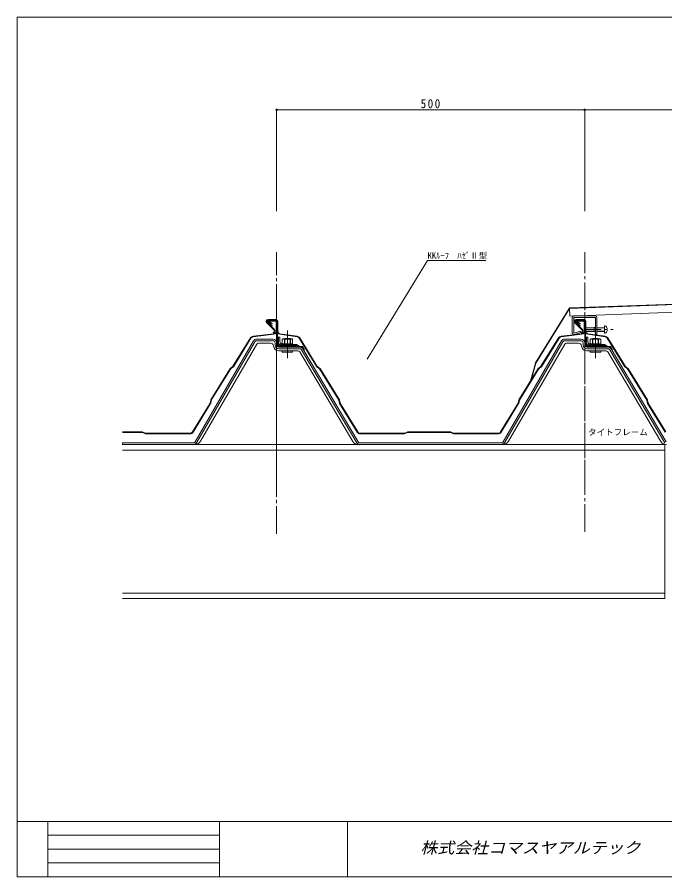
# Model space of a CAD drawing. Units: millimetres at full size, sheet at 1:5; details may follow other scales. Extents: x -3142 to 7368, y -2477 to 558.
# Drawn here: x 5408 to 6459, y -837 to 558 of the extents above; entities that cross this region are included whole.
import ezdxf
from ezdxf.enums import TextEntityAlignment as Align

# ---------------------------------------------------------------- set-up
doc = ezdxf.new("R2010")
doc.units = ezdxf.units.MM
doc.header["$LTSCALE"] = 5
doc.header["$PDMODE"] = 32
doc.header["$PDSIZE"] = 2.5
doc.linetypes.add('CHAIN1', pattern=[8, 5, -1, 1, -1])
doc.linetypes.add('CHAIN2', pattern=[12, 9, -1, 1, -1])
doc.layers.add('0-0_0', color=7, linetype='Continuous', lineweight=18)
doc.layers.add('0-1_LAYER001', color=7, linetype='Continuous')
doc.styles.add('HG丸ｺﾞｼｯｸM-PRO', font='')
doc.styles.add('ＭＳ ゴシック', font='')
doc.styles.get('HG丸ｺﾞｼｯｸM-PRO').set_extended_font_data('HG丸ｺﾞｼｯｸM-PRO')
doc.styles.get('ＭＳ ゴシック').set_extended_font_data('MS Gothic')

msp = doc.modelspace()

# ---------------------------------------------------------------- linework, layer by layer
at = {"layer": '0-0_0', "color": 4}
for p, q in [((5828.758, 407.799), (5828.758, 243.513)), ((6328.758, 407.799), (6328.758, 243.513)), ((6073.682, 163.231), (5975.618, 3.448)), ((6168.182, 163.231), (6073.226, 163.231))]:
    msp.add_line(p, q, dxfattribs=at)
at = {"layer": '0-0_0'}
for p, q in [((5828.758, 407.799), (6328.758, 407.799)), ((6328.758, 407.799), (6828.758, 407.799)), ((5814.691, 62.24), (5820.701, 56.229)), ((5825.958, 66.507), (5816.458, 66.507)), ((5825.958, 65.307), (5816.458, 65.307)), ((5828.758, 61.678), (5828.758, 28.178)), ((5829.958, 62.507), (5829.958, 28.178)), ((6314.691, 62.24), (6320.701, 56.229)), ((6325.958, 66.507), (6316.458, 66.507)), ((6325.958, 65.307), (6316.458, 65.307)), ((6328.758, 61.678), (6328.758, 28.178)), ((6329.958, 62.507), (6329.958, 28.178)), ((5696.548, -131.075), (5791.304, 32.683)), ((5698.712, -132.327), (5793.468, 31.431)), ((5796.498, 35.678), (5822.758, 35.678)), ((5822.758, 33.178), (5796.498, 33.178)), ((5818.795, 29.178), (5799.382, 29.178)), ((5826.258, 29.678), (5826.258, 26.178)), ((5828.758, 29.678), (5828.758, 26.178)), ((5829.958, 38.878), (5834.058, 38.878)), ((5829.958, 31.478), (5829.958, 38.878)), ((5831.558, 31.478), (5831.558, 38.878)), ((5834.058, 31.478), (5834.058, 38.878)), ((5841.008, 27.978), (5835.258, 27.078)), ((5848.817, 27.978), (5837.558, 27.978)), ((5837.758, 35.513), (5838.565, 35.978)), ((5837.758, 27.978), (5837.758, 35.513)), ((5854.758, 27.978), (5837.758, 27.978)), ((5846.258, 35.978), (5838.565, 35.978)), ((5842.058, 36.678), (5841.258, 35.878)), ((5841.258, 22.678), (5841.258, 35.878)), ((5850.458, 36.678), (5842.058, 36.678)), ((5846.258, 35.978), (5853.952, 35.978)), ((5850.458, 36.678), (5851.258, 35.878)), ((5851.258, 22.678), (5851.258, 35.878)), ((5857.258, 27.078), (5851.508, 27.978)), ((5854.758, 35.513), (5853.952, 35.978)), ((5854.758, 27.978), (5854.758, 35.513)), ((6196.548, -131.075), (6291.304, 32.683)), ((6198.712, -132.327), (6293.468, 31.431)), ((6296.498, 35.678), (6322.758, 35.678)), ((6322.758, 33.178), (6296.498, 33.178)), ((6318.795, 29.178), (6299.382, 29.178)), ((6326.258, 29.678), (6326.258, 26.178)), ((6328.758, 29.678), (6328.758, 26.178)), ((6329.958, 38.878), (6334.058, 38.878)), ((6329.958, 31.478), (6329.958, 38.878)), ((6331.558, 31.478), (6331.558, 38.878)), ((6334.058, 31.478), (6334.058, 38.878)), ((6341.008, 27.978), (6335.258, 27.078)), ((6348.817, 27.978), (6337.558, 27.978)), ((6337.758, 35.513), (6338.565, 35.978)), ((6337.758, 27.978), (6337.758, 35.513)), ((6354.758, 27.978), (6337.758, 27.978)), ((6346.258, 35.978), (6338.565, 35.978)), ((6342.058, 36.678), (6341.258, 35.878)), ((6341.258, 22.678), (6341.258, 35.878)), ((6350.458, 36.678), (6342.058, 36.678)), ((6346.258, 35.978), (6353.952, 35.978)), ((6346.258, 27.978), (6346.258, 35.513)), ((6350.458, 36.678), (6351.258, 35.878)), ((6351.258, 22.678), (6351.258, 35.878)), ((6357.258, 27.078), (6351.508, 27.978)), ((6354.758, 35.513), (6353.952, 35.978)), ((6354.758, 27.978), (6354.758, 35.513)), ((5705.211, -130.081), (5796.353, 27.431)), ((5832.258, 22.678), (5866.341, 22.678)), ((5832.258, 20.178), (5866.341, 20.178)), ((5832.258, 16.678), (5863.185, 16.678)), ((5869.751, 23.878), (5834.258, 23.878)), ((5869.751, 22.678), (5834.258, 22.678)), ((5837.558, 25.478), (5864.958, 25.478)), ((5837.558, 23.878), (5864.958, 23.878)), ((5837.758, 14.678), (5837.758, 16.678)), ((5854.758, 14.678), (5837.758, 14.678)), ((5849.98, 27.606), (5852.958, 25.478)), ((5854.758, 14.678), (5854.758, 16.678)), ((5857.258, 27.078), (5857.258, 25.478)), ((5862.258, 25.504), (5862.258, 27.004)), ((5864.958, 23.878), (5864.958, 25.478)), ((5952.277, -130.178), (5866.195, 14.964)), ((5958.816, -132.382), (5869.351, 18.464)), ((5870.011, 22.528), (5872.828, 17.649)), ((5871.05, 23.128), (5873.867, 18.249)), ((5871.502, 19.739), (5960.966, -131.107)), ((5872.828, 17.649), (5873.867, 18.249)), ((6205.211, -130.081), (6296.353, 27.431)), ((6366.341, 22.678), (6332.258, 22.678)), ((6366.341, 20.178), (6332.258, 20.178)), ((6363.185, 16.678), (6332.258, 16.678)), ((6369.751, 23.878), (6334.258, 23.878)), ((6369.751, 22.678), (6334.258, 22.678)), ((6337.558, 25.478), (6364.958, 25.478)), ((6337.558, 23.878), (6364.958, 23.878)), ((6337.758, 14.678), (6337.758, 16.678)), ((6354.758, 14.678), (6337.758, 14.678)), ((6349.98, 27.606), (6352.958, 25.478)), ((6354.758, 14.678), (6354.758, 16.678)), ((6357.258, 27.078), (6357.258, 25.478)), ((6362.258, 25.504), (6362.258, 27.004)), ((6364.958, 23.878), (6364.958, 25.478)), ((6366.195, 14.964), (6452.277, -130.178)), ((6369.351, 18.464), (6458.816, -132.382)), ((6370.011, 22.528), (6372.828, 17.649)), ((6371.05, 23.128), (6373.867, 18.249)), ((6371.502, 19.739), (6460.966, -131.107)), ((6372.828, 17.649), (6373.867, 18.249)), ((5578.534, -135.322), (5578.534, -132.822)), ((5693.519, -132.822), (5578.534, -132.822)), ((5696.123, -135.322), (5578.534, -135.322)), ((6458.793, -135.322), (5578.534, -135.322)), ((6193.519, -132.822), (5963.977, -132.822)), ((6196.123, -135.322), (5963.977, -135.322)), ((6458.793, -135.322), (6458.793, -376.315)), ((6458.793, -144.322), (5578.534, -144.322)), ((6458.793, -376.315), (5578.534, -376.315)), ((6458.793, -376.315), (6458.793, -385.315)), ((6458.793, -385.315), (5578.534, -385.315)), ((5407.613, -746.85), (7367.613, -746.85)), ((5457.613, -746.85), (5457.613, -836.85)), ((5735.958, -746.85), (5735.958, -836.85)), ((5943.519, -746.85), (5943.519, -836.85)), ((5457.613, -769.35), (5735.958, -769.35)), ((5457.613, -791.85), (5735.958, -791.85)), ((5457.613, -814.35), (5735.958, -814.35)), ((7367.613, -836.85), (5407.613, -836.85))]:
    msp.add_line(p, q, dxfattribs=at)
at = {"layer": '0-0_0', "color": 4, "linetype": 'CHAIN2'}
for p, q in [((5828.758, -280.322), (5828.758, 177.048)), ((6328.758, -277.245), (6328.758, 177.048)), ((5828.758, -205.389), (5828.758, 120.112)), ((6328.758, -205.389), (6328.758, 120.112)), ((5846.258, 4.678), (5846.258, 54.678)), ((6346.258, 4.678), (6346.258, 54.678))]:
    msp.add_line(p, q, dxfattribs=at)
at = {"layer": '0-0_0', "color": 33}
for p, q in [((6304.16, 85.556), (6856.308, 105.441)), ((6304.16, 85.556), (6304.61, 73.064)), ((6304.61, 73.064), (6856.758, 92.949))]:
    msp.add_line(p, q, dxfattribs=at)
at = {"layer": '0-0_0', "color": 5}
for p, q in [((6853.776, 106.351), (6305.259, 86.596)), ((6853.794, 105.851), (6305.277, 86.097)), ((6303.63, 85.649), (6249.018, -2.69)), ((6304.055, 85.387), (6249.331, -3.135)), ((5824.576, 50.447), (5812.637, 62.386)), ((5825.283, 51.154), (5813.344, 63.093)), ((5827.758, 67.507), (5814.758, 67.507)), ((5827.758, 66.507), (5814.758, 66.507)), ((5821.244, 60.357), (5817.922, 62.275)), ((5821.744, 61.223), (5818.422, 63.141)), ((5818.922, 66.007), (5825.758, 66.007)), ((5818.922, 65.007), (5825.758, 65.007)), ((5821.744, 61.223), (5821.244, 60.357)), ((5827.758, 48.538), (5827.758, 63.007)), ((5828.758, 63.007), (5828.758, 48.538)), ((5829.758, 48.462), (5829.758, 64.507)), ((5830.758, 48.462), (5830.758, 64.507)), ((6324.576, 50.447), (6312.637, 62.386)), ((6325.283, 51.154), (6313.344, 63.093)), ((6327.758, 67.507), (6314.758, 67.507)), ((6327.758, 66.507), (6314.758, 66.507)), ((6321.244, 60.357), (6317.922, 62.275)), ((6321.744, 61.223), (6318.422, 63.141)), ((6318.922, 66.007), (6325.758, 66.007)), ((6318.922, 65.007), (6325.758, 65.007)), ((6321.744, 61.223), (6321.244, 60.357)), ((6327.758, 48.538), (6327.758, 63.007)), ((6328.758, 63.007), (6328.758, 48.538)), ((6329.758, 48.462), (6329.758, 64.507)), ((6330.758, 48.462), (6330.758, 64.507)), ((6360.758, 57.293), (6360.758, 45.293)), ((5790.608, 40.363), (5824.254, 44.569)), ((5824.379, 43.577), (5790.732, 39.371)), ((5824.576, 47.618), (5823.223, 46.265)), ((5823.93, 45.558), (5823.223, 46.265)), ((5825.283, 46.911), (5823.93, 45.558)), ((5834.031, 43.515), (5861.85, 39.424)), ((5861.996, 40.414), (5834.176, 44.505)), ((6290.608, 40.363), (6324.254, 44.569)), ((6324.379, 43.577), (6290.732, 39.371)), ((6324.576, 47.618), (6323.223, 46.265)), ((6323.93, 45.558), (6323.223, 46.265)), ((6325.283, 46.911), (6323.93, 45.558)), ((6330.758, 54.293), (6330.758, 48.293)), ((6330.758, 54.293), (6344.352, 54.293)), ((6330.758, 53.893), (6344.352, 53.893)), ((6330.758, 48.693), (6344.352, 48.693)), ((6330.758, 48.293), (6344.352, 48.293)), ((6334.031, 43.515), (6361.85, 39.424)), ((6361.996, 40.414), (6334.176, 44.505)), ((6348.652, 54.293), (6360.758, 54.293)), ((6348.652, 53.893), (6360.758, 53.893)), ((6348.652, 48.693), (6360.758, 48.693)), ((6348.652, 48.293), (6360.758, 48.293)), ((6364.611, 51.793), (6364.611, 50.793)), ((6364.611, 51.793), (6365.246, 51.793)), ((6364.611, 50.793), (6365.246, 50.793)), ((5758.602, -9.058), (5787.099, 37.039)), ((5828.758, 32.678), (5828.758, 28.178)), ((5841.258, 35.878), (5851.258, 35.878)), ((5842.058, 22.678), (5842.058, 36.678)), ((5850.458, 22.678), (5850.458, 36.678)), ((5893.915, -9.058), (5865.376, 37.107)), ((5894.765, -8.532), (5866.227, 37.632)), ((6258.602, -9.058), (6287.099, 37.039)), ((6328.758, 32.678), (6328.758, 28.178)), ((6341.258, 35.878), (6351.258, 35.878)), ((6342.058, 22.678), (6342.058, 36.678)), ((6350.458, 22.678), (6350.458, 36.678)), ((6393.915, -9.058), (6365.376, 37.107)), ((6394.765, -8.532), (6366.227, 37.632)), ((5869.758, 22.678), (5866.341, 22.678)), ((6369.758, 22.678), (6366.341, 22.678)), ((5753.186, -12.113), (5721.871, -62.769)), ((5753.951, -12.778), (5722.721, -63.294)), ((5753.481, -11.788), (5757.572, -8.685)), ((5753.951, -12.778), (5754.215, -12.487)), ((5758.306, -9.383), (5754.215, -12.487)), ((5894.21, -9.383), (5898.431, -12.585)), ((5899.035, -11.788), (5894.815, -8.586)), ((5929.795, -63.294), (5898.48, -12.639)), ((5899.331, -12.113), (5930.646, -62.769)), ((6253.186, -12.113), (6221.871, -62.769)), ((6253.951, -12.778), (6222.721, -63.294)), ((6248.792, -3.208), (6241.227, -30.545)), ((6249.331, -3.135), (6241.709, -30.678)), ((6253.481, -11.788), (6257.572, -8.685)), ((6253.951, -12.778), (6254.215, -12.487)), ((6258.306, -9.383), (6254.215, -12.487)), ((6394.21, -9.383), (6398.431, -12.585)), ((6399.035, -11.788), (6394.815, -8.586)), ((6429.795, -63.294), (6398.48, -12.639)), ((6399.331, -12.113), (6430.646, -62.769)), ((6241.227, -30.545), (6241.709, -30.678)), ((5720.708, -68.453), (5692.167, -114.622)), ((5721.559, -68.979), (5693.017, -115.148)), ((5721.712, -63.178), (5720.734, -68.385)), ((5721.717, -68.57), (5722.695, -63.363)), ((5930.799, -68.57), (5929.822, -63.363)), ((5930.804, -63.178), (5931.782, -68.385)), ((5930.958, -68.979), (5959.5, -115.148)), ((5931.809, -68.453), (5960.35, -114.622)), ((6220.708, -68.453), (6192.167, -114.622)), ((6221.559, -68.979), (6193.017, -115.148)), ((6221.712, -63.178), (6220.734, -68.385)), ((6221.717, -68.57), (6222.695, -63.363)), ((6430.799, -68.57), (6429.822, -63.363)), ((6430.804, -63.178), (6431.782, -68.385)), ((6430.958, -68.979), (6459.5, -115.148)), ((6431.809, -68.453), (6460.35, -114.622)), ((5578.758, -114.993), (5611.035, -114.993)), ((5611.035, -115.993), (5578.758, -115.993)), ((5616.05, -117.912), (5611.107, -116.006)), ((5611.467, -115.073), (5611.499, -115.085)), ((5611.499, -115.085), (5616.41, -116.979)), ((5616.482, -116.993), (5687.914, -116.993)), ((5616.482, -117.993), (5687.914, -117.993)), ((6036.035, -116.993), (5964.603, -116.993)), ((6036.035, -117.993), (5964.603, -117.993)), ((6041.05, -115.073), (6036.107, -116.979)), ((6036.467, -117.912), (6041.41, -116.006)), ((6041.482, -114.993), (6111.035, -114.993)), ((6111.035, -115.993), (6041.482, -115.993)), ((6116.05, -117.912), (6111.107, -116.006)), ((6111.467, -115.073), (6111.499, -115.085)), ((6111.499, -115.085), (6116.41, -116.979)), ((6116.482, -116.993), (6187.914, -116.993)), ((6116.482, -117.993), (6187.914, -117.993)), ((5695.537, -132.822), (5693.519, -132.822)), ((5695.537, -132.822), (5696.548, -131.075)), ((5961.983, -132.822), (5960.966, -131.107)), ((5961.983, -132.822), (5963.977, -132.822)), ((5961.983, -132.822), (5963.977, -132.822)), ((6195.537, -132.822), (6193.519, -132.822)), ((6195.537, -132.822), (6196.548, -131.075))]:
    msp.add_line(p, q, dxfattribs=at)
at = {"layer": '0-0_0', "color": 3}
for p, q in [((6308.652, 70.993), (6308.652, 45.593)), ((6310.952, 73.293), (6346.352, 73.293)), ((6312.366, 70.993), (6310.952, 69.579)), ((6310.952, 70.993), (6310.952, 45.593)), ((6344.937, 70.993), (6346.352, 69.579)), ((6348.652, 70.993), (6348.652, 43.293)), ((6322.056, 48.568), (6310.952, 45.593)), ((6322.652, 46.347), (6311.547, 43.371)), ((6322.652, 46.347), (6322.056, 48.568)), ((6344.352, 54.793), (6345.852, 54.793)), ((6344.352, 54.793), (6344.352, 47.793)), ((6344.352, 47.793), (6345.852, 47.793)), ((6346.352, 43.293), (6348.652, 43.293))]:
    msp.add_line(p, q, dxfattribs=at)
at = {"layer": '0-0_0', "linetype": 'CHAIN1'}
msp.add_line((6330.458, 51.293), (6374.958, 51.293), dxfattribs=at)
at = {"layer": '0-0_0'}
for points in [[(5407.613, -836.85), (5407.613, 558.15), (7367.613, 558.15), (7367.613, -836.85)], [(5815.539, 63.088), (5821.55, 57.078), (5820.701, 56.229)], [(6315.539, 63.088), (6321.55, 57.078), (6320.701, 56.229)], [(5857.258, 27.078), (5835.258, 27.078), (5835.258, 25.478), (5857.258, 25.478)], [(5855.658, 25.504), (5855.658, 27.004), (5862.258, 27.004)], [(6357.258, 27.078), (6335.258, 27.078), (6335.258, 25.478), (6357.258, 25.478)], [(6355.658, 25.504), (6355.658, 27.004), (6362.258, 27.004)]]:
    msp.add_lwpolyline(points, dxfattribs=at)
at = {"layer": '0-0_0', "color": 3}
msp.add_lwpolyline([(6310.952, 70.993), (6346.352, 70.993), (6346.352, 43.293)], dxfattribs=at)
at = {"layer": '0-0_0', "color": 5}
for points in [[(5757.572, -8.685), (5757.837, -8.394), (5786.248, 37.565)], [(6257.572, -8.685), (6257.837, -8.394), (6286.248, 37.565)]]:
    msp.add_lwpolyline(points, dxfattribs=at)
for centre, radius, start, end in [((6305.331, 84.598), 2, 92.06255, 148.27563), ((6305.331, 84.598), 1.5, 92.06255, 148.27563), ((5814.758, 64.507), 3, 90, 225), ((5814.758, 64.507), 2, 90, 225), ((5818.922, 64.007), 2, 90, 240), ((5818.922, 64.007), 1, 90, 240), ((5825.758, 63.007), 3, 0, 90), ((5825.758, 63.007), 2, 0, 90), ((5827.758, 64.507), 3, 0, 90), ((5827.758, 64.507), 2, 0, 90), ((6314.758, 64.507), 3, 90, 225), ((6314.758, 64.507), 2, 90, 225), ((6318.922, 64.007), 2, 90, 240), ((6318.922, 64.007), 1, 90, 240), ((6325.758, 63.007), 3, 0, 90), ((6325.758, 63.007), 2, 0, 90), ((6327.758, 64.507), 3, 0, 90), ((6327.758, 64.507), 2, 0, 90), ((6360.758, 53.074), 4.219, 17.94529, 90.00005), ((5823.758, 48.538), 4, 277.12502, 360), ((5823.758, 48.538), 5, 277.12502, 0), ((5823.162, 49.032), 2, 315, 45), ((5823.162, 49.032), 3, 315, 45), ((5834.758, 48.462), 5, 180, 261.63411), ((5834.758, 48.462), 4, 180, 261.63411), ((6323.758, 48.538), 4, 277.12502, 360), ((6323.758, 48.538), 5, 277.12502, 0), ((6323.162, 49.032), 2, 315, 45), ((6323.162, 49.032), 3, 315, 45), ((6334.758, 48.462), 5, 180, 261.63411), ((6334.758, 48.462), 4, 180, 261.63411), ((6360.758, 49.511), 4.219, 269.99995, 342.05471), ((6355.258, 51.293), 10, 2.86598, 17.94529), ((6355.258, 51.293), 10, 342.05471, 357.13402), ((5791.352, 34.41), 6, 97.12502, 148.27563), ((5791.352, 34.41), 5, 97.12502, 148.27563), ((5861.123, 34.477), 5, 31.72437, 81.63411), ((5861.123, 34.477), 6, 31.72437, 81.63411), ((6291.352, 34.41), 6, 97.12502, 148.27563), ((6291.352, 34.41), 5, 97.12502, 148.27563), ((6361.123, 34.477), 5, 31.72437, 81.63411), ((6361.123, 34.477), 6, 31.72437, 81.63411), ((5754.207, -12.744), 1.2, 127.18683, 148.27563), ((5754.207, -12.744), 0.2, 127.18683, 148.27563), ((5757.581, -8.427), 0.2, 307.18683, 328.27563), ((5757.581, -8.427), 1.2, 307.18683, 328.27563), ((5894.936, -8.427), 1.2, 211.72437, 232.81317), ((5894.936, -8.427), 0.2, 211.72437, 232.81317), ((5898.31, -12.744), 0.2, 31.72437, 52.81317), ((5898.31, -12.744), 1.2, 31.72437, 52.81317), ((6250.719, -3.742), 2, 148.27563, 164.53189), ((6254.207, -12.744), 1.2, 127.18683, 148.27563), ((6254.207, -12.744), 0.2, 127.18683, 148.27563), ((6257.581, -8.427), 0.2, 307.18683, 328.27563), ((6257.581, -8.427), 1.2, 307.18683, 328.27563), ((6394.936, -8.427), 1.2, 211.72437, 232.81317), ((6394.936, -8.427), 0.2, 211.72437, 232.81317), ((6398.31, -12.744), 0.2, 31.72437, 52.81317), ((6398.31, -12.744), 1.2, 31.72437, 52.81317), ((5720.538, -68.348), 0.2, 328.27563, 349.36442), ((5720.538, -68.348), 1.2, 328.27563, 349.36442), ((5722.892, -63.4), 1.2, 148.27563, 169.36442), ((5722.892, -63.4), 0.2, 148.27563, 169.36442), ((5929.625, -63.4), 0.2, 10.63558, 31.72437), ((5929.625, -63.4), 1.2, 10.63558, 31.72437), ((5931.979, -68.348), 1.2, 190.63558, 211.72437), ((5931.979, -68.348), 0.2, 190.63558, 211.72437), ((6220.538, -68.348), 0.2, 328.27563, 349.36442), ((6220.538, -68.348), 1.2, 328.27563, 349.36442), ((6222.892, -63.4), 1.2, 148.27563, 169.36442), ((6222.892, -63.4), 0.2, 148.27563, 169.36442), ((6429.625, -63.4), 0.2, 10.63558, 31.72437), ((6429.625, -63.4), 1.2, 10.63558, 31.72437), ((6431.979, -68.348), 1.2, 190.63558, 211.72437), ((6431.979, -68.348), 0.2, 190.63558, 211.72437), ((5611.035, -116.193), 1.2, 68.9112, 90), ((5611.035, -116.193), 0.2, 68.9112, 90), ((5616.482, -116.793), 1.2, 248.9112, 270), ((5616.482, -116.793), 0.2, 248.9112, 270), ((5687.914, -111.993), 5, 270, 328.27563), ((5687.914, -111.993), 6, 270, 328.27563), ((5964.603, -111.993), 6, 211.72437, 270), ((5964.603, -111.993), 5, 211.72437, 270), ((6036.035, -116.793), 0.2, 270, 291.0888), ((6036.035, -116.793), 1.2, 270, 291.0888), ((6041.482, -116.193), 1.2, 90, 111.0888), ((6041.482, -116.193), 0.2, 90, 111.0888), ((6111.035, -116.193), 1.2, 68.9112, 90), ((6111.035, -116.193), 0.2, 68.9112, 90), ((6116.482, -116.793), 1.2, 248.9112, 270), ((6116.482, -116.793), 0.2, 248.9112, 270), ((6187.914, -111.993), 5, 270, 328.27563), ((6187.914, -111.993), 6, 270, 328.27563)]:
    msp.add_arc(centre, radius, start, end, dxfattribs=at)
at = {"layer": '0-0_0', "color": 3}
for centre, radius, start, end in [((6310.952, 70.993), 2.3, 90, 180), ((6346.352, 70.993), 2.3, 0, 90), ((6310.952, 45.593), 2.3, 180, 285), ((6345.852, 55.293), 0.5, 270, 0), ((6345.852, 47.293), 0.5, 0, 90)]:
    msp.add_arc(centre, radius, start, end, dxfattribs=at)
at = {"layer": '0-0_0'}
for centre, radius, start, end in [((5816.458, 64.007), 2.5, 90, 225), ((5816.458, 64.007), 1.3, 90, 225), ((5825.958, 62.507), 4, 0, 90), ((5825.958, 62.507), 2.8, 0, 90), ((6316.458, 64.007), 2.5, 90, 225), ((6316.458, 64.007), 1.3, 90, 225), ((6325.958, 62.507), 4, 0, 90), ((6325.958, 62.507), 2.8, 0, 90), ((5796.498, 29.678), 6, 90, 149.94482), ((5796.498, 29.678), 3.5, 90, 149.94482), ((5799.382, 25.678), 3.5, 90, 149.94482), ((5818.795, 24.178), 5, 4.24802, 90), ((5822.758, 29.678), 6, 0, 90), ((5822.758, 29.678), 3.5, 0, 90), ((5834.258, 28.178), 5.5, 180, 270), ((5837.558, 31.478), 7.6, 180, 270), ((5834.258, 28.178), 4.3, 180, 270), ((5837.558, 31.478), 6, 180, 270), ((5837.558, 31.478), 3.5, 180, 270), ((5842.008, 16.348), 19.63, 77.49614, 102.50386), ((5850.508, 16.348), 19.63, 77.49614, 102.50386), ((5848.817, 25.978), 2, 54.46232, 90), ((6296.498, 29.678), 6, 90, 149.94482), ((6296.498, 29.678), 3.5, 90, 149.94482), ((6299.382, 25.678), 3.5, 90, 149.94482), ((6318.795, 24.178), 5, 4.24802, 90), ((6322.758, 29.678), 6, 0, 90), ((6322.758, 29.678), 3.5, 0, 90), ((6334.258, 28.178), 5.5, 180, 270), ((6337.558, 31.478), 7.6, 180, 270), ((6334.258, 28.178), 4.3, 180, 270), ((6337.558, 31.478), 6, 180, 270), ((6337.558, 31.478), 3.5, 180, 270), ((6342.008, 16.348), 19.63, 77.49614, 102.50386), ((6350.508, 16.348), 19.63, 77.49614, 102.50386), ((6348.817, 25.978), 2, 54.46232, 90), ((5832.258, 25.178), 8.5, 184.24802, 270), ((5832.258, 26.178), 6, 180, 270), ((5832.258, 26.178), 3.5, 180, 270), ((5863.185, 13.178), 3.5, 30.67157, 90), ((5866.341, 16.678), 6, 30.67157, 90), ((5866.341, 16.678), 3.5, 30.67157, 90), ((5869.751, 22.378), 1.5, 30, 90), ((5869.751, 22.378), 0.3, 30, 90), ((6332.258, 25.178), 8.5, 184.24802, 270), ((6332.258, 26.178), 6, 180, 270), ((6332.258, 26.178), 3.5, 180, 270), ((6363.185, 13.178), 3.5, 30.67157, 90), ((6366.341, 16.678), 6, 30.67157, 90), ((6366.341, 16.678), 3.5, 30.67157, 90), ((6369.751, 22.378), 1.5, 30, 90), ((6369.751, 22.378), 0.3, 30, 90), ((5693.519, -129.322), 3.5, 270, 329.94482), ((5693.519, -129.322), 6, 270, 329.94482), ((5696.123, -124.822), 10.5, 270, 329.94482), ((5961.308, -124.822), 10.5, 210.67157, 270), ((5963.977, -129.322), 6, 210.67157, 270), ((5963.977, -129.322), 3.5, 210.67157, 270), ((6193.519, -129.322), 3.5, 270, 329.94482), ((6193.519, -129.322), 6, 270, 329.94482), ((6196.123, -124.822), 10.5, 270, 329.94482), ((6461.308, -124.822), 10.5, 210.67157, 270)]:
    msp.add_arc(centre, radius, start, end, dxfattribs=at)
at = {"layer": '0-0_0', "color": 6}
for p in [(5828.758, 407.799), (6328.758, 407.799)]:
    msp.add_point(p, dxfattribs=at)

# ---------------------------------------------------------------- texts
at = {"layer": '0-0_0', "color": 3, "style": 'HG丸ｺﾞｼｯｸM-PRO', "oblique": 15, "width": 1.1}
msp.add_text('株式会社コマスヤアルテック', height=18.33, dxfattribs=at).set_placement((6061.957, -804.35), align=Align.BOTTOM_LEFT)
at = {"layer": '0-0_0', "insert": (6062.508, 410.299), "char_height": 14.66, "attachment_point": 7, "style": 'ＭＳ ゴシック'}
msp.add_mtext('\\T1.27;\\W0.9;500', dxfattribs=at)
at = {"layer": '0-1_LAYER001', "style": 'ＭＳ ゴシック'}
for s, p in [('㏍ﾙｰﾌ\u3000ﾊｾﾞⅡ型', (6073.682, 163.231)), ('タイトフレーム', (6334.156, -123.329))]:
    msp.add_text(s, height=9.897, dxfattribs=at).set_placement(p, align=Align.BOTTOM_LEFT)

doc.saveas('drawing.dxf')
